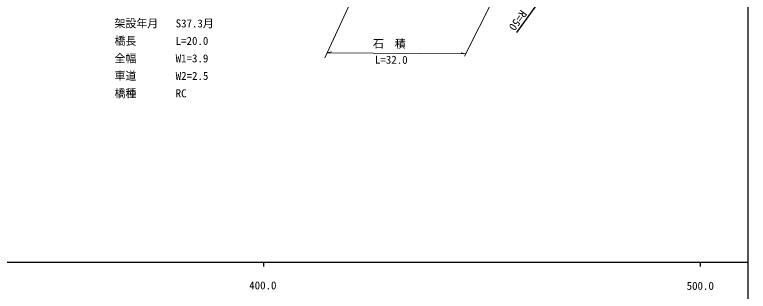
# Model space of a CAD drawing. Units: millimetres, scale not verified. Extents: x 40000 to 680000, y 20000 to 380000.
# Drawn here: x 411025 to 579000, y 198311 to 261604 of the extents above; entities that cross this region are included whole.
import ezdxf
from ezdxf.enums import TextEntityAlignment as Align

# ---------------------------------------------------------------- set-up
doc = ezdxf.new("R2010")
doc.units = ezdxf.units.MM
doc.header["$LTSCALE"] = 1000
for name, color, linetype, lineweight in [('M-BGD', 7, 'Continuous', 25), ('M-BMK-SRVR', 3, 'Continuous', 25), ('M-STR-HTXT', 7, 'Continuous', 13), ('M-TTL-BAND', 7, 'Continuous', 25)]:
    doc.layers.add(name, color=color, linetype=linetype, lineweight=lineweight)
doc.layers.add('M-STR-STR1', color=1, linetype='Continuous')
doc.styles.add('ＭＳ ゴシック', font='')
doc.styles.get('ＭＳ ゴシック').set_extended_font_data('MS Gothic')

msp = doc.modelspace()

# ---------------------------------------------------------------- linework, layer by layer
at = {"layer": 'M-BMK-SRVR'}
msp.add_line((558272, 302479), (525949, 257530), dxfattribs=at)
at = {"layer": 'M-STR-HTXT'}
for p, q in [((482020, 251709), (498031, 286116)), ((530763, 285026), (513984, 252132)), ((482572, 252880), (483544, 253133)), ((514258, 252639), (482572, 252880)), ((514258, 252639), (513290, 252907))]:
    msp.add_line(p, q, dxfattribs=at)
at = {"layer": 'M-TTL-BAND'}
for p, q in [((579000, 20000), (579000, 370000)), ((40000, 205000), (579000, 205000)), ((468000, 205000), (468000, 204000)), ((568000, 205000), (568000, 204000))]:
    msp.add_line(p, q, dxfattribs=at)

# ---------------------------------------------------------------- texts
at = {"layer": 'M-BGD', "style": 'ＭＳ ゴシック'}
msp.add_text('R=50', height=1833, rotation=234.28, dxfattribs=at).set_placement((526511, 263154), align=Align.BOTTOM_LEFT)
at = {"layer": 'M-STR-HTXT', "style": 'ＭＳ ゴシック'}
for s, p in [('石\u3000積', (493051, 253518)), ('L=32.0', (493506, 249862))]:
    msp.add_text(s, height=1833, rotation=359.565, dxfattribs=at).set_placement(p, align=Align.BOTTOM_LEFT)
at = {"layer": 'M-STR-STR1', "style": 'ＭＳ ゴシック'}
for s, p in [('架設年月', (433885, 258141)), ('S37.3月', (447885, 258141)), ('橋長', (433885, 254141)), ('L=20.0', (447885, 254141)), ('全幅', (433885, 250141)), ('W1=3.9', (447885, 250141)), ('車道', (433885, 246141)), ('W2=2.5', (447885, 246141)), ('橋種', (433885, 242141)), ('RC', (447885, 242141))]:
    msp.add_text(s, height=1833, dxfattribs=at).set_placement(p, align=Align.BOTTOM_LEFT)
at = {"layer": 'M-TTL-BAND', "style": 'ＭＳ ゴシック'}
for s, p in [('400.0', (467844, 198195)), ('500.0', (568000, 198102))]:
    msp.add_text(s, height=1833, dxfattribs=at).set_placement(p, align=Align.BOTTOM_CENTER)

doc.saveas('drawing.dxf')
